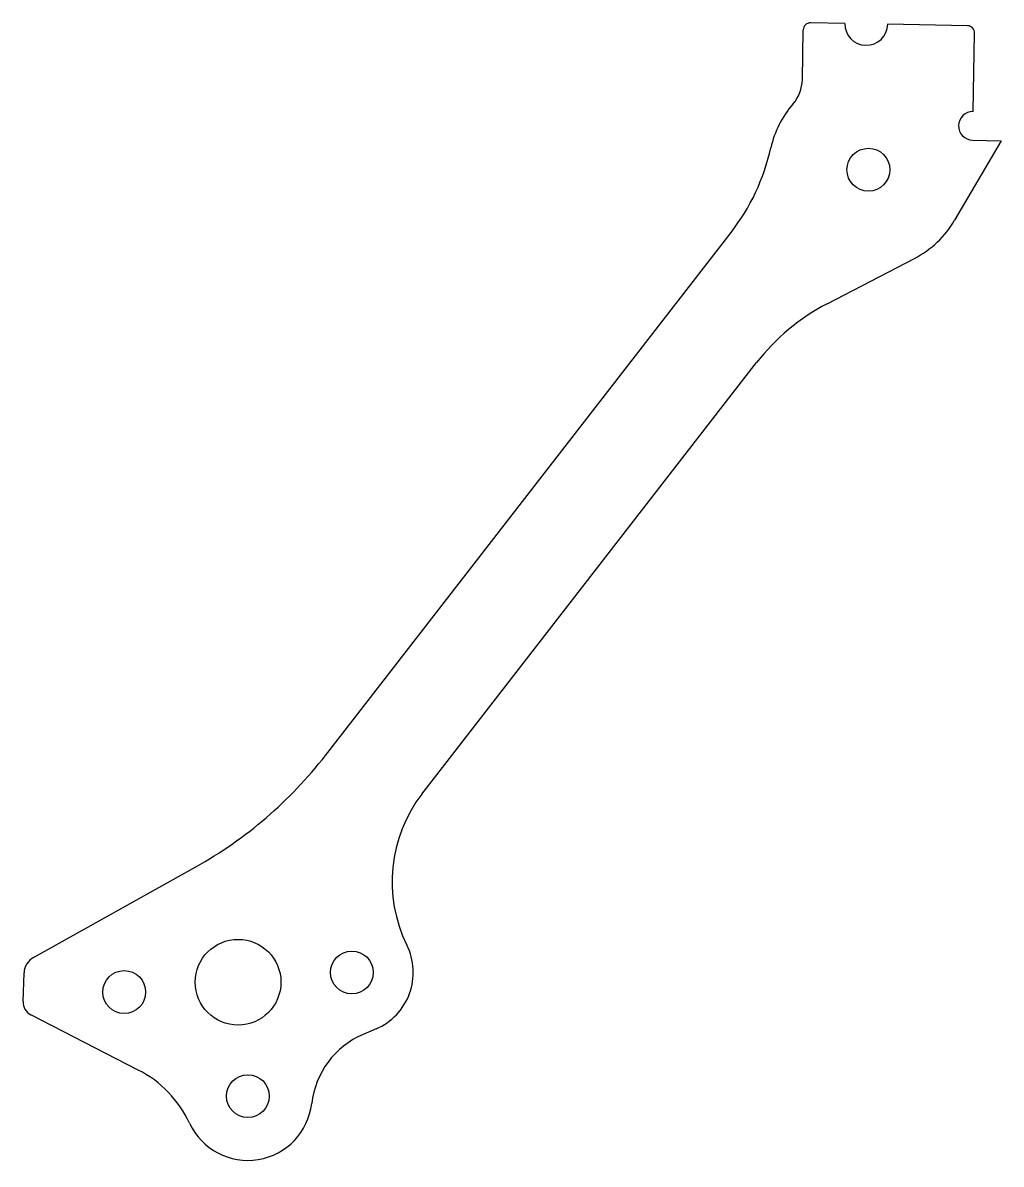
# Model space of a CAD drawing. Extents: x -82.1 to -13.6, y -78.5 to 1.4.
import ezdxf

# ---------------------------------------------------------------- set-up
doc = ezdxf.new("R2010")
doc.units = 0
doc.layers.get('0').update_dxf_attribs({"linetype": 'continuous'})

# ---------------------------------------------------------------- blocks, each defined once
blk = doc.blocks.new('SKETCH')
at = {"color": 0}
for p, q in [((-27.518, -2.607), (-27.453, 0.868)), ((-24.544, 1.314), (-26.944, 1.359)), ((-15.946, 1.153), (-21.545, 1.258)), ((-15.558, -4.855), (-15.455, 0.644)), ((-13.596, -6.892), (-16.855, -12.457)), ((-15.595, -6.855), (-13.596, -6.892)), ((-60.921, -49.925), (-32.515, -13.318)), ((-25.789, -18.312), (-19.667, -15.13)), ((-54.156, -52.625), (-30.722, -22.426)), ((-81.355, -64.066), (-70.003, -57.731)), ((-82.093, -67.152), (-82.021, -65.154)), ((-74.019, -71.945), (-81.551, -68.078)), ((-57.372, -69.068), (-58.277, -69.455))]:
    blk.add_line(p, q, dxfattribs=at)
for centre, radius in [((-22.895, -8.919), 1.5), ((-67.035, -65.802), 3), ((-59.064, -65.115), 1.5), ((-75.005, -66.489), 1.5), ((-66.347, -73.772), 1.5)]:
    blk.add_circle(centre, radius, dxfattribs=at)
for centre, radius, start, end in [((-26.953, 0.859), 0.5, 88.9289, 178.929), ((-23.044, 1.286), 1.5, 178.929, -1.07111), ((-15.955, 0.653), 0.5, -1.07111, 88.9289), ((-30.218, -2.557), 2.7, -40.9849, -1.0711), ((-22.895, -8.919), 7, 139.01527, 167.40706), ((-15.577, -5.855), 1, 88.9289, -91.0711), ((-44.366, -4.122), 15, -37.81034, -12.59263), ((-22.895, -8.919), 7, -62.5373, -30.3597), ((-18.872, -31.622), 15, 117.463, 142.18987), ((-84.622, -31.534), 30, -60.83635, -37.81019), ((-46.256, -58.756), 10, 142.18984, -153.59828), ((-59.064, -65.115), 4.3, -66.82866, 26.40171), ((-80.722, -65.201), 1.3, 119.164, 177.929), ((-81.094, -67.189), 1, 177.929, -117.177), ((-55.916, -74.971), 6, 113.171, 173.446), ((-77.673, -79.062), 8, 25.03442, 62.82319), ((-66.347, -73.772), 4.5, -154.96584, -6.55448)]:
    blk.add_arc(centre, radius, start, end, dxfattribs=at)

msp = doc.modelspace()

# ---------------------------------------------------------------- block references
at = {"color": 0}
msp.add_blockref('SKETCH', (0, 0), dxfattribs=at)

doc.saveas('drawing.dxf')
